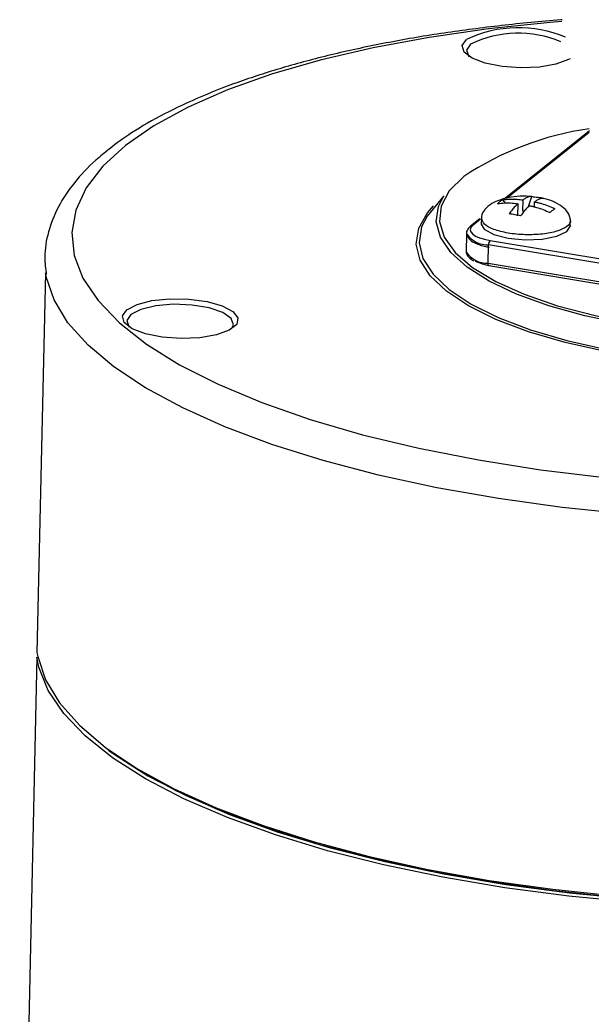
# Model space of a CAD drawing. Header units: millimetres. Extents: x 0 to 279, y 0 to 216.
# Drawn here: x 221.5 to 227.23, y 89.24 to 99.22 of the extents above; entities that cross this region are included whole.
import ezdxf

# ---------------------------------------------------------------- set-up
doc = ezdxf.new("R2010")
doc.units = ezdxf.units.MM

msp = doc.modelspace()

# ---------------------------------------------------------------- linework, layer by layer
at = {"color": 7, "linetype": 'Continuous', "lineweight": 25}
for p, q in [((227.2066, 98.1024), (226.3567, 97.422)), ((225.7476, 97.4529), (225.5803, 97.2473)), ((226.3363, 97.4122), (226.3641, 97.3784)), ((226.4889, 97.2515), (226.4918, 97.3727)), ((226.5386, 97.2987), (226.5413, 97.4109)), ((226.5952, 97.3465), (226.6286, 97.4454)), ((226.6548, 97.3374), (226.6561, 97.3913)), ((226.1078, 97.2227), (226.0157, 97.1489)), ((226.1244, 97.226), (226.123, 97.1671)), ((227.0145, 97.164), (227.0159, 97.223)), ((225.977, 97.0723), (225.9726, 96.8887)), ((225.9777, 97.069), (225.977, 97.0723)), ((226.1919, 96.7774), (226.1963, 96.961)), ((229.8311, 96.3584), (226.1963, 96.961)), ((226.2108, 97.0055), (229.8456, 96.4029)), ((226.1919, 96.7774), (229.8265, 96.1744)), ((221.7595, 96.6803), (221.6744, 92.8767)), ((221.7618, 96.6661), (221.7595, 96.6803)), ((226.1995, 96.7533), (229.834, 96.1504)), ((221.6733, 92.8268), (221.5034, 85.228)), ((222.3716, 91.9151), (222.3952, 91.8937))]:
    msp.add_line(p, q, dxfattribs=at)
at = {"color": 8, "linetype": 'Continuous', "lineweight": 25}
for p, q in [((227.2022, 98.0861), (226.377, 97.4253)), ((226.1168, 97.217), (226.0377, 97.1537))]:
    msp.add_line(p, q, dxfattribs=at)
at = {"color": 8, "linetype": 'Continuous', "lineweight": 25, "flags": 128}
for points in [[(226.9294, 99.1981), (226.8141, 99.1887), (226.1959, 99.1246), (225.6025, 99.0399), (225.0392, 98.9354), (224.5113, 98.8121), (224.0236, 98.6709), (223.5807, 98.5133), (223.1868, 98.3406), (222.8454, 98.1544), (222.5599, 97.9563)], [(227.0141, 98.8267), (226.9969, 98.8171), (226.8711, 98.7715), (226.7059, 98.7433), (226.5193, 98.7357), (226.3315, 98.7494), (226.1629, 98.783), (226.0318, 98.8328), (225.9524, 98.8934), (225.9333, 98.9582), (225.9764, 99.0203)], [(222.5599, 97.9563), (222.3329, 97.7483), (222.1668, 97.5322), (222.0631, 97.31), (222.023, 97.0838), (222.0469, 96.8556), (222.1348, 96.6276), (222.2859, 96.4019), (222.499, 96.1806), (222.7722, 95.9659), (223.103, 95.7597), (223.4884, 95.5641), (223.925, 95.3808), (224.4085, 95.2117), (224.9346, 95.0583), (225.4983, 94.9222), (226.0943, 94.8046), (226.717, 94.7067), (227.3604, 94.6294)], [(226.1995, 96.7533), (226.1973, 96.7545), (226.1953, 96.757), (226.1937, 96.7607), (226.1926, 96.7654), (226.192, 96.7711), (226.1919, 96.7774)], [(227.5887, 94.2604), (226.9327, 94.3288), (226.2943, 94.4178), (225.6792, 94.5265), (225.0928, 94.6539), (224.5403, 94.799), (224.0268, 94.9604), (223.5566, 95.1365), (223.1339, 95.326), (222.7624, 95.5269), (222.4453, 95.7375), (222.1853, 95.956), (221.9845, 96.1804), (221.8447, 96.4087), (221.7668, 96.6388), (221.7618, 96.6661)]]:
    msp.add_lwpolyline(points, dxfattribs=at)
at = {"color": 7, "linetype": 'Continuous', "lineweight": 25, "flags": 128}
for points in [[(226.0163, 98.9721), (225.976, 98.9115), (225.9997, 98.8484), (226.0015, 98.8465)], [(225.9475, 97.6462), (225.8029, 97.5017), (225.721, 97.35), (225.7036, 97.1943), (225.7512, 97.0378), (225.8628, 96.8835), (226.0364, 96.7347), (226.2684, 96.5945), (226.5542, 96.4656), (226.8879, 96.3508), (227.2628, 96.2523), (227.6712, 96.1724), (228.1048, 96.1125), (228.5547, 96.074), (229.0115, 96.0576), (229.4661, 96.0637), (229.9089, 96.0922), (230.3309, 96.1425), (230.7234, 96.2134), (231.0785, 96.3037), (231.3888, 96.4113), (231.6479, 96.5341), (231.8508, 96.6695), (231.9355, 96.7469)], [(231.9399, 96.7058), (231.7849, 96.5825), (231.5575, 96.4545), (231.2781, 96.3399), (230.952, 96.2408), (230.5855, 96.1594), (230.1859, 96.0972), (229.7609, 96.0554), (229.3189, 96.0348), (228.8686, 96.036), (228.4189, 96.0587), (227.9785, 96.1027), (227.5562, 96.167), (227.1602, 96.2503), (226.7982, 96.351), (226.4774, 96.4671), (226.2039, 96.5964), (225.983, 96.7362), (225.8191, 96.8838), (225.7151, 97.0364), (225.6732, 97.191), (225.6939, 97.3445), (225.7476, 97.4529)], [(231.9608, 96.3165), (231.8461, 96.2455), (231.5844, 96.1187), (231.2722, 96.0066), (230.9152, 95.9113), (230.5201, 95.8345), (230.0944, 95.7779), (229.6461, 95.7423), (229.1835, 95.7285), (228.7154, 95.7368), (228.2507, 95.767), (227.7979, 95.8185), (227.3657, 95.8903), (226.9622, 95.9812), (226.5949, 96.0893), (226.2706, 96.2126), (225.9955, 96.3487), (225.7745, 96.4953), (225.6118, 96.6493), (225.5103, 96.8081), (225.4718, 96.9686), (225.4969, 97.1278), (225.5851, 97.2828), (225.646, 97.3514)], [(225.5803, 97.2473), (225.5262, 97.1401), (225.5013, 96.9823), (225.5395, 96.8232), (225.6402, 96.6658), (225.8015, 96.513), (226.0206, 96.3678), (226.2934, 96.2328), (226.6149, 96.1105), (226.9791, 96.0034), (227.3791, 95.9133), (227.8076, 95.8421), (228.2565, 95.791), (228.7173, 95.7611), (229.1813, 95.7529), (229.6399, 95.7666), (230.0844, 95.8018), (230.5065, 95.858), (230.8981, 95.9341), (231.2521, 96.0286), (231.5617, 96.1397), (231.8212, 96.2654), (231.9575, 96.3515)], [(226.123, 97.1671), (226.1538, 97.1185), (226.2484, 97.0662), (226.3919, 97.0289), (226.5623, 97.0125), (226.7337, 97.0194), (226.8799, 97.0486), (226.9788, 97.0955), (227.0152, 97.1531), (227.0145, 97.164)], [(226.0377, 97.1537), (226.0193, 97.1334), (226.013, 97.112), (226.019, 97.0904), (226.0372, 97.0693), (226.0668, 97.0495), (226.1067, 97.0318), (226.1553, 97.017), (226.2108, 97.0055)], [(222.5738, 96.3112), (222.6759, 96.3646), (222.8249, 96.4026), (223.0046, 96.421), (223.1956, 96.4178), (223.3773, 96.3935), (223.53, 96.3506), (223.6371, 96.2938), (223.687, 96.2292), (223.6742, 96.1638), (223.6003, 96.1047), (223.473, 96.0583), (223.3062, 96.0297), (223.118, 96.0219), (222.9289, 96.0359), (222.7593, 96.0701), (222.6277, 96.1207), (222.5483, 96.1823), (222.5296, 96.2482), (222.5738, 96.3112)], [(223.6234, 96.1182), (223.6435, 96.1597), (223.6201, 96.2238), (223.5349, 96.2827), (223.3983, 96.3291), (223.2267, 96.3577), (223.0409, 96.3649), (222.8631, 96.3498), (222.7149, 96.3143), (222.614, 96.2626)], [(222.614, 96.2626), (222.5727, 96.2011), (222.5959, 96.137), (222.5979, 96.1348)], [(221.6744, 92.8767), (221.6818, 92.8348), (221.7594, 92.6024), (221.899, 92.3718), (222.0994, 92.1452), (222.359, 91.9245), (222.6756, 91.7118), (223.0465, 91.5088), (223.4686, 91.3175), (223.938, 91.1396), (224.4508, 90.9766), (225.0023, 90.83), (225.5878, 90.7012), (226.2021, 90.5914), (226.8395, 90.5015), (227.4946, 90.4324)], [(227.6591, 90.3683), (227.0007, 90.4321), (226.3583, 90.5169), (225.7377, 90.6218), (225.1446, 90.746), (224.584, 90.8882), (224.0611, 91.0473), (223.5805, 91.2216), (223.1462, 91.4098), (222.7623, 91.61), (222.4318, 91.8205), (222.1577, 92.0394), (221.9423, 92.2648), (221.7874, 92.4946), (221.6942, 92.7267), (221.6733, 92.8268)], [(222.3952, 91.8937), (222.4563, 91.8492), (222.7855, 91.6395), (223.1681, 91.4401), (223.6007, 91.2526), (224.0795, 91.0789), (224.6005, 90.9205), (225.1589, 90.7788), (225.7498, 90.6551), (226.368, 90.5506), (227.008, 90.4661), (227.664, 90.4026)], [(227.4988, 90.4165), (226.8463, 90.4853), (226.2112, 90.5749), (225.5993, 90.6843), (225.016, 90.8126), (224.4665, 90.9586), (223.9557, 91.121), (223.488, 91.2983), (223.0676, 91.4889), (222.6981, 91.6911), (222.3952, 91.8937)]]:
    msp.add_lwpolyline(points, dxfattribs=at)
at = {"color": 8, "linetype": 'Continuous', "lineweight": 25}
for centre, radius, start, end in [((226.4951, 97.9263), 1.2107, 67.13745, 115.36743), ((226.1897, 97.2229), 0.262, 215.97469, 271.44464), ((226.183, 97.0315), 0.2543, 214.16443, 271.9959)]:
    msp.add_arc(centre, radius, start, end, dxfattribs=at)
at = {"color": 7, "linetype": 'Continuous', "lineweight": 25}
for centre, radius, start, end in [((226.4948, 97.9906), 1.0919, 67.09867, 115.98804), ((227.6391, 95.0898), 3.0655, 98.17196, 123.49264), ((226.0324, 97.1249), 0.0293, 79.54802, 124.75097), ((226.2638, 96.9635), 0.0676, 141.64676, 182.09389), ((226.2725, 97.2352), 0.485, 244.48291, 261.97509)]:
    msp.add_arc(centre, radius, start, end, dxfattribs=at)
for points, knots in [([(226.9327, 99.2155), (226.9279, 99.2152), (226.7203, 99.2026), (226.3229, 99.1601), (225.7475, 99.087), (225.1979, 98.9934), (224.6759, 98.8828), (224.186, 98.7549), (223.7317, 98.6107), (223.3161, 98.4506), (222.9431, 98.2748), (222.635, 98.0983), (222.4693, 97.9753), (222.3961, 97.921)], [0, 0, 0, 0, 0.002377, 0.10346, 0.204616, 0.305876, 0.407278, 0.508868, 0.610703, 0.712853, 0.8154, 0.918422, 1, 1, 1, 1]), ([(222.3961, 97.921), (222.3511, 97.8841), (222.2195, 97.7762), (222.0407, 97.5863), (221.8803, 97.3468), (221.7824, 97.0961), (221.7419, 96.8654), (221.7604, 96.7204), (221.7679, 96.6623)], [0, 0, 0, 0, 0.103161, 0.301963, 0.499395, 0.691882, 0.876594, 1, 1, 1, 1]), ([(226.6349, 97.4426), (226.6245, 97.4441), (226.5745, 97.4513), (226.4804, 97.4474), (226.3758, 97.432), (226.2834, 97.4025), (226.204, 97.362), (226.1508, 97.3108), (226.1256, 97.26), (226.1247, 97.2317), (226.1242, 97.2171)], [0, 0, 0, 0, 0.044458, 0.215476, 0.393103, 0.505683, 0.64527, 0.810883, 0.902898, 1, 1, 1, 1]), ([(226.2868, 97.374), (226.2905, 97.3777), (226.2978, 97.3852), (226.3099, 97.3952), (226.3226, 97.4043), (226.3317, 97.4096), (226.3363, 97.4122)], [0, 0, 0, 0, 0.249809, 0.5, 0.74981, 1, 1, 1, 1]), ([(226.2868, 97.374), (226.3104, 97.377), (226.358, 97.3829), (226.427, 97.3807), (226.4718, 97.3751), (226.4918, 97.3727)], [0, 0, 0, 0, 0.352679, 0.710484, 1, 1, 1, 1]), ([(226.3363, 97.4122), (226.3599, 97.4152), (226.4075, 97.4211), (226.4765, 97.4189), (226.5213, 97.4134), (226.5413, 97.4109)], [0, 0, 0, 0, 0.352679, 0.710484, 1, 1, 1, 1]), ([(226.4918, 97.3727), (226.4868, 97.3683), (226.4767, 97.3597), (226.4568, 97.3403), (226.4319, 97.313), (226.4126, 97.2851), (226.4029, 97.2711)], [0, 0, 0, 0, 0.168331, 0.336906, 0.666638, 1, 1, 1, 1]), ([(226.6286, 97.4454), (226.6186, 97.4445), (226.5986, 97.4427), (226.5692, 97.4294), (226.5499, 97.4166), (226.5413, 97.4109)], [0, 0, 0, 0, 0.352679, 0.710484, 1, 1, 1, 1]), ([(226.7433, 97.4258), (226.7334, 97.4249), (226.7134, 97.4231), (226.6839, 97.4098), (226.6647, 97.397), (226.6561, 97.3913)], [0, 0, 0, 0, 0.352679, 0.710484, 1, 1, 1, 1]), ([(226.6561, 97.3913), (226.6677, 97.3889), (226.691, 97.384), (226.7369, 97.372), (226.7938, 97.354), (226.8376, 97.3333), (226.8596, 97.3229)], [0, 0, 0, 0, 0.168331, 0.336906, 0.666638, 1, 1, 1, 1]), ([(227.0157, 97.2142), (227.013, 97.2294), (227.0079, 97.2583), (226.9764, 97.3078), (226.9154, 97.3622), (226.8231, 97.4052), (226.7477, 97.4285), (226.7029, 97.4338), (226.6923, 97.435)], [0, 0, 0, 0, 0.142163, 0.269961, 0.478847, 0.719761, 0.933564, 1, 1, 1, 1]), ([(226.6066, 97.3531), (226.6016, 97.3487), (226.5915, 97.3401), (226.5716, 97.3207), (226.5467, 97.2934), (226.5274, 97.2655), (226.5177, 97.2515)], [0, 0, 0, 0, 0.168331, 0.336906, 0.666638, 1, 1, 1, 1]), ([(226.6066, 97.3531), (226.6182, 97.3506), (226.6415, 97.3458), (226.6874, 97.3338), (226.7443, 97.3158), (226.7881, 97.2951), (226.8101, 97.2847)], [0, 0, 0, 0, 0.168331, 0.336906, 0.666638, 1, 1, 1, 1]), ([(226.8596, 97.3229), (226.8559, 97.3201), (226.8486, 97.3145), (226.8366, 97.3052), (226.8238, 97.2954), (226.8147, 97.2882), (226.8101, 97.2847)], [0, 0, 0, 0, 0.2498087, 0.5, 0.7498095, 1, 1, 1, 1]), ([(226.0157, 97.1489), (226.0059, 97.1395), (225.9841, 97.1185), (225.9696, 97.0841), (225.9781, 97.0675), (225.9784, 97.0668)], [0, 0, 0, 0, 0.441552, 0.976506, 1, 1, 1, 1]), ([(225.9784, 97.0668), (225.9845, 97.0503), (225.997, 97.0163), (226.0562, 96.9777), (226.128, 96.9512), (226.1865, 96.9403), (226.2039, 96.937)], [0, 0, 0, 0, 0.238884, 0.490686, 0.848253, 1, 1, 1, 1]), ([(225.9742, 96.8911), (225.9737, 96.8892), (225.9692, 96.8705), (225.9948, 96.833), (226.029, 96.8114), (226.046, 96.8007)], [0, 0, 0, 0, 0.054633, 0.529828, 1, 1, 1, 1])]:
    msp.add_open_spline(points, degree=3, knots=knots, dxfattribs=at)
for points in [[(226.6286, 97.4454), (226.6481, 97.4432), (226.687, 97.4388), (226.7246, 97.4301), (226.7433, 97.4258)], [(226.5177, 97.2515), (226.4982, 97.2553), (226.4593, 97.2629), (226.4217, 97.2684), (226.4029, 97.2711)]]:
    msp.add_open_spline(points, degree=3, dxfattribs=at)
at = {"color": 8, "linetype": 'Continuous', "lineweight": 25}
msp.add_open_spline([(227.0106, 97.2141), (227.0128, 97.2105), (227.0271, 97.187), (226.9869, 97.1437), (226.8903, 97.0956), (226.7389, 97.0657), (226.5635, 97.0586), (226.3881, 97.0755), (226.2424, 97.1137), (226.1448, 97.1648), (226.1333, 97.2023), (226.128, 97.2196)], degree=3, knots=[0, 0, 0, 0, 0.022694, 0.14708, 0.271466, 0.395851, 0.520237, 0.644623, 0.769009, 0.893395, 1, 1, 1, 1], dxfattribs=at)

doc.saveas('drawing.dxf')
